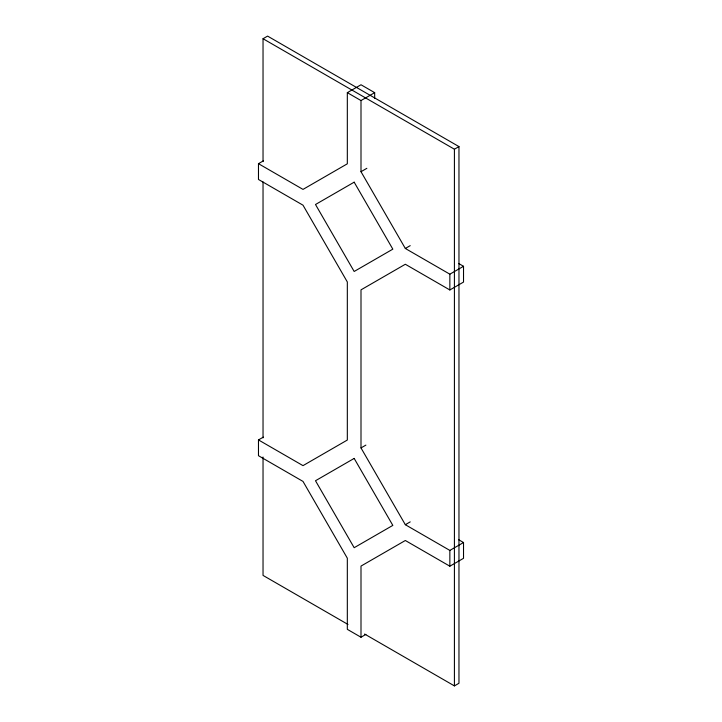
<?xml version="1.0" encoding="UTF-8"?>
<svg xmlns="http://www.w3.org/2000/svg" width="722" height="722" viewBox="0 0 722 722"><rect width="100%" height="100%" fill="white"/><g stroke="black" fill="none" stroke-linecap="round" stroke-linejoin="round"><path stroke-width="1.08" d="M263.034 161.62L263.034 38.726L267.582 36.1L458.966 146.593L458.966 683.274L454.418 685.9L364.583 634.033M365.883 634.412L361 637.237L347.327 629.34L347.327 558.196L303.005 481.421L258.476 455.708L258.476 439.924L303.005 465.636L347.327 440.041L347.327 281.959L303.005 205.183L258.476 179.471L258.476 163.686L303.005 189.399L347.327 163.804L347.327 92.66L361 84.763L374.673 92.66L374.673 98.219M347.327 92.66L361 100.548L374.673 92.66M258.476 163.686L263.359 160.871M361 637.237L361 566.084L405.331 540.498L449.851 566.201L463.524 558.314L463.524 542.529L449.851 550.417L405.331 524.704L361 447.929L361 289.856L405.331 264.261L449.851 289.964L463.524 282.076L463.524 266.292L449.851 274.18L405.331 248.476L361 171.701L366.857 168.316M263.034 38.726L454.418 149.219L458.966 146.593M405.331 248.476L410.213 245.651M258.476 439.924L263.359 437.108M361 447.929L365.883 445.113M405.331 524.704L410.213 521.889M458.687 263.494L463.524 266.292M458.687 539.731L463.524 542.529M347.986 624.449L263.034 575.407L263.034 457.026M454.418 149.219L454.418 685.9M449.851 274.18L449.851 289.964M449.851 550.417L449.851 566.201M361 100.548L361 171.701M263.034 181.917L263.034 437.857M354.168 182.179L315.496 204.506L354.168 271.472L392.831 249.153L354.168 182.179M354.168 458.416L315.496 480.744L354.168 547.709L392.831 525.39L354.168 458.416"/></g></svg>
